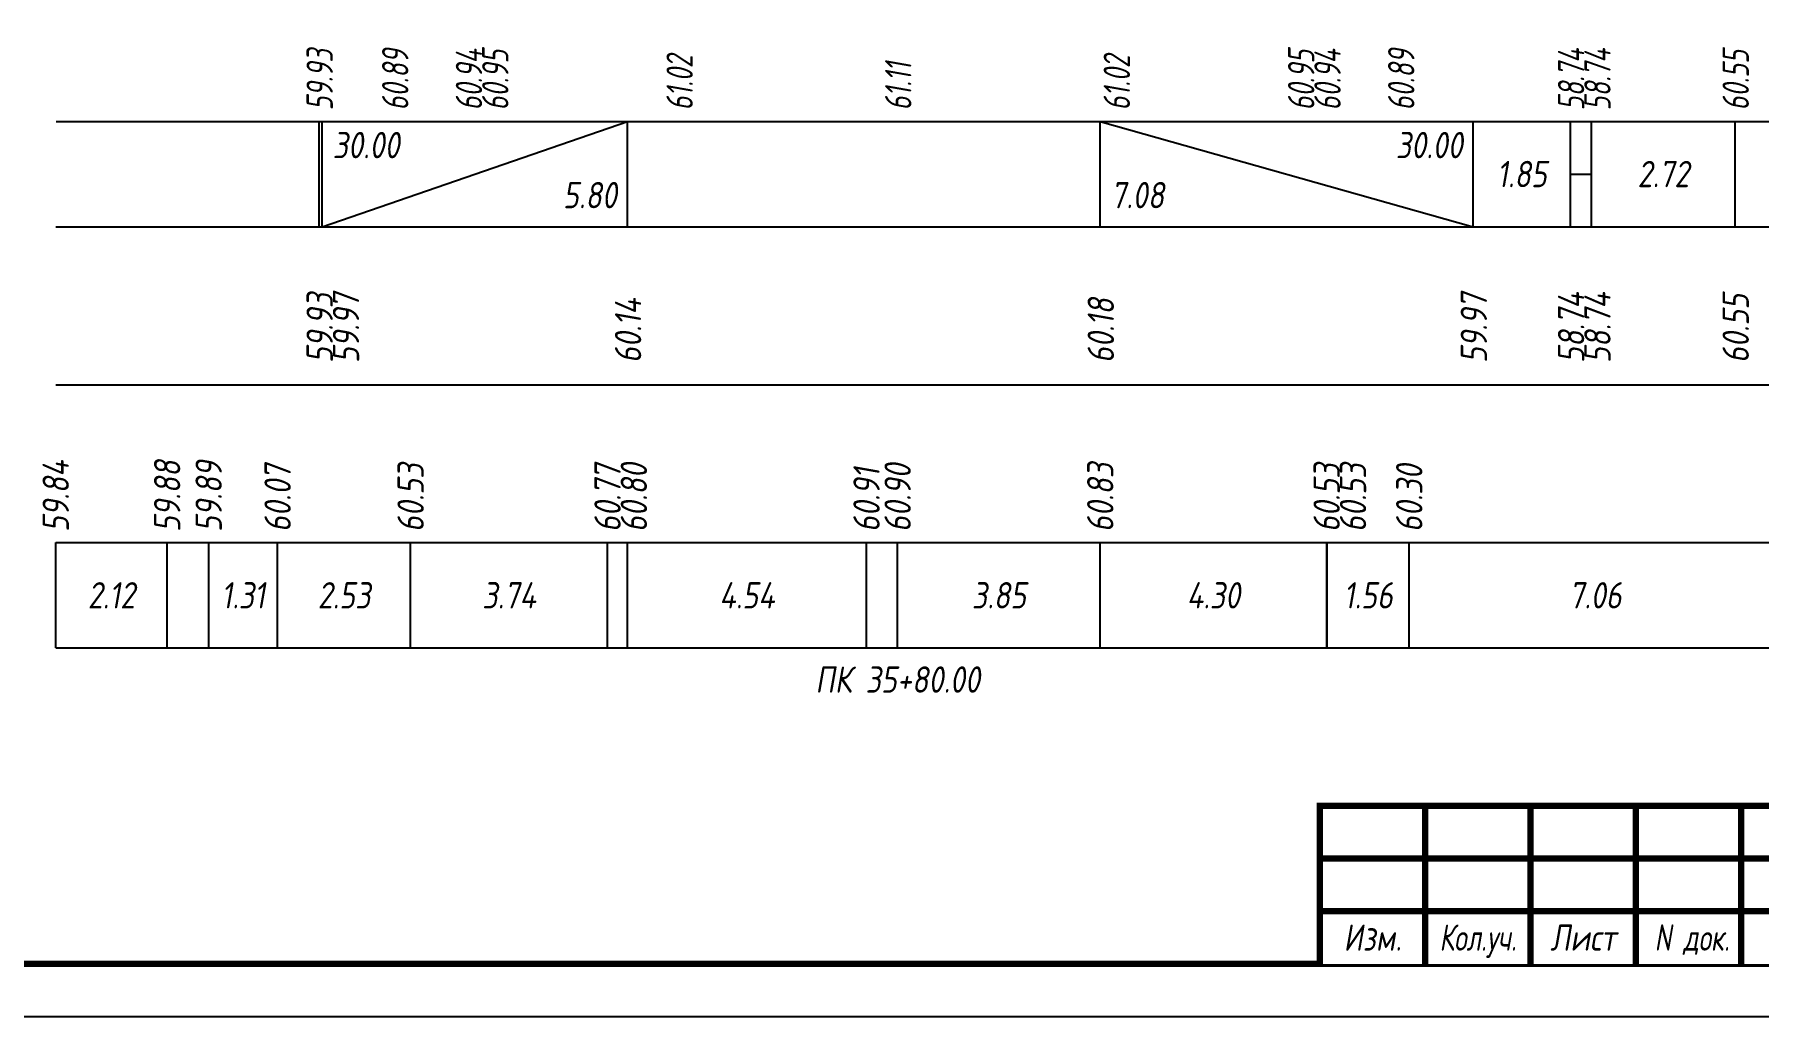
# Model space of a CAD drawing. Extents: x -717 to 1451, y -133302 to 233.
# Drawn here: x 77.9 to 241.6, y -55938.4 to -55845.2 of the extents above; entities that cross this region are included whole.
import ezdxf
from ezdxf.enums import TextEntityAlignment as Align

# ---------------------------------------------------------------- set-up
doc = ezdxf.new("R2010")
doc.units = 0
for name, color, linetype in [('Зарамочное оформление', 7, 'Continuous'), ('Код_510', 7, 'Continuous'), ('Код_514', 1, 'Continuous'), ('Код_516', 1, 'Continuous'), ('Подписи поперечников', 7, 'Continuous'), ('Таблица', 7, 'Continuous')]:
    doc.layers.add(name, color=color, linetype=linetype)
doc.styles.add('М', font='romand.shx', dxfattribs={"width": 0.8, "oblique": 10, "height": 2.5})

# ---------------------------------------------------------------- blocks, each defined once
blk = doc.blocks.new('Штамп')
at = {"linetype": 'Continuous'}
blk.add_wipeout([(199.95, -411.25), (384.95, -411.25), (384.95, -426.25), (199.95, -426.25)], dxfattribs=at).dxf.layer = 'Зарамочное оформление'
at = {"layer": 'Зарамочное оформление', "linetype": 'Continuous', "lineweight": -3, "const_width": 0.6, "flags": 128}
for points in [[(199.95, -426.25), (199.95, -411.25), (384.95, -411.25)], [(209.95, -411.25), (209.95, -426.25)], [(219.95, -411.25), (219.95, -426.25)], [(229.95, -411.25), (229.95, -426.25)], [(239.95, -411.25), (239.95, -426.25)], [(199.95, -416.25), (264.95, -416.25)], [(199.95, -421.25), (264.95, -421.25)]]:
    blk.add_lwpolyline(points, dxfattribs=at)
at = {"layer": 'Зарамочное оформление', "linetype": 'Continuous', "style": 'М', "oblique": 10}
for s, width, p in [('Изм.', 0.8, (204.95, -423.75)), ('Кол.уч.', 0.7, (214.95, -423.75)), ('Лист', 0.8, (224.95, -423.75)), ('N док.', 0.7, (235.28, -423.75))]:
    blk.add_text(s, height=2.5, dxfattribs=dict(at, width=width)).set_placement(p, align=Align.MIDDLE_CENTER)
blk = doc.blocks.new('шифр')
blk.add_blockref('Штамп', (0, -55567))

msp = doc.modelspace()

# ---------------------------------------------------------------- linework, layer by layer
at = {"flags": 128}
msp.add_lwpolyline([(-30.054, -55938.421), (389.946, -55938.421), (389.946, -55641.421), (-30.054, -55641.421)], close=True, dxfattribs=at)
at = {"const_width": 0.6, "flags": 128}
msp.add_lwpolyline([(-10.054, -55933.421), (384.946, -55933.421), (384.946, -55646.421), (-10.054, -55646.421)], close=True, dxfattribs=at)
at = {"layer": 'Код_510'}
for p, q in [((79.946, -55903.421), (79.946, -55893.421)), ((90.522, -55903.421), (90.522, -55893.421)), ((94.464, -55903.421), (94.464, -55893.421)), ((101.009, -55903.421), (101.009, -55893.421)), ((113.635, -55903.421), (113.635, -55893.421)), ((132.327, -55903.421), (132.327, -55893.421)), ((134.222, -55903.421), (134.222, -55893.421)), ((156.913, -55903.421), (156.913, -55893.421)), ((159.868, -55903.421), (159.868, -55893.421)), ((179.1, -55903.421), (179.1, -55893.421)), ((200.593, -55903.421), (200.593, -55893.421)), ((200.625, -55903.421), (200.625, -55893.421)), ((200.646, -55903.421), (200.646, -55893.421)), ((208.431, -55903.421), (208.431, -55893.421))]:
    msp.add_line(p, q, dxfattribs=at)
at = {"layer": 'Код_516'}
for p, q in [((104.946, -55863.421), (104.946, -55853.421)), ((105.227, -55863.421), (105.227, -55853.421)), ((105.227, -55863.421), (134.222, -55853.421)), ((134.222, -55863.421), (134.222, -55853.421)), ((179.1, -55863.421), (179.1, -55853.421)), ((179.1, -55853.421), (214.51, -55863.421)), ((214.51, -55863.421), (214.51, -55853.421)), ((223.745, -55863.421), (223.745, -55853.421)), ((225.745, -55863.421), (225.745, -55853.421)), ((239.369, -55863.421), (239.369, -55853.421)), ((223.745, -55858.421), (225.745, -55858.421))]:
    msp.add_line(p, q, dxfattribs=at)
at = {"layer": 'Таблица'}
for p, q in [((80, -55853.421), (264.424, -55853.421)), ((79.946, -55863.421), (264.369, -55863.421)), ((79.946, -55878.421), (264.369, -55878.421)), ((79.946, -55893.421), (264.369, -55893.421)), ((79.946, -55903.421), (264.369, -55903.421))]:
    msp.add_line(p, q, dxfattribs=at)

# ---------------------------------------------------------------- texts
at = {"layer": 'Код_510', "style": 'М', "oblique": 10, "width": 0.8}
for s, p in [('59.84', (79.946, -55892.421)), ('59.88', (90.522, -55892.421)), ('59.89', (94.464, -55892.421)), ('60.07', (101.009, -55892.421)), ('60.53', (113.635, -55892.421)), ('60.77', (132.327, -55892.421)), ('60.80', (134.827, -55892.421)), ('60.91', (156.913, -55892.421)), ('60.90', (159.868, -55892.421)), ('60.83', (179.1, -55892.421)), ('60.53', (200.593, -55892.421)), ('60.53', (203.093, -55892.421)), ('60.30', (208.431, -55892.421))]:
    msp.add_text(s, height=2.5, rotation=90, dxfattribs=at).set_placement(p, align=Align.MIDDLE_LEFT)
for s, p in [('2.12', (85.234, -55898.421)), ('1.31', (97.737, -55898.421)), ('2.53', (107.322, -55898.421)), ('3.74', (122.981, -55898.421)), ('4.54', (145.567, -55898.421)), ('3.85', (169.484, -55898.421)), ('4.30', (189.847, -55898.421)), ('1.56', (204.539, -55898.421)), ('7.06', (226.092, -55898.421))]:
    msp.add_text(s, height=2.5, dxfattribs=at).set_placement(p, align=Align.MIDDLE_CENTER)
at = {"layer": 'Код_514', "style": 'М', "oblique": 10, "width": 0.7}
for s, p in [('59.93', (105, -55852.382)), ('60.89', (112.173, -55852.382)), ('60.94', (119.173, -55852.382)), ('60.95', (121.673, -55852.382)), ('61.02', (139.173, -55852.382)), ('61.02', (180.673, -55852.382)), ('60.95', (198.173, -55852.382)), ('60.94', (200.673, -55852.382)), ('60.89', (207.673, -55852.382)), ('58.74', (223.799, -55852.382)), ('58.74', (226.299, -55852.382)), ('60.55', (239.424, -55852.382)), ('61.11', (159.923, -55852.382))]:
    msp.add_text(s, height=2.5, rotation=90, dxfattribs=at).set_placement(p, align=Align.MIDDLE_LEFT)
at = {"layer": 'Код_516', "style": 'М', "oblique": 10, "width": 0.8}
msp.add_text('30.00', height=2.5, dxfattribs=at).set_placement((106.227, -55854.421), align=Align.TOP_LEFT)
msp.add_text('30.00', height=2.5, dxfattribs=at).set_placement((213.51, -55854.421), align=Align.TOP_RIGHT)
for s, p in [('1.85', (219.127, -55858.421)), ('2.72', (232.557, -55858.421))]:
    msp.add_text(s, height=2.5, dxfattribs=at).set_placement(p, align=Align.MIDDLE_CENTER)
msp.add_text('5.80', height=2.5, dxfattribs=at).set_placement((133.222, -55862.421), align=Align.BOTTOM_RIGHT)
msp.add_text('7.08', height=2.5, dxfattribs=at).set_placement((180.1, -55862.421), align=Align.BOTTOM_LEFT)
for s, p in [('59.93', (105, -55876.371)), ('59.97', (107.5, -55876.371)), ('60.14', (134.276, -55876.371)), ('60.18', (179.155, -55876.371)), ('59.97', (214.564, -55876.371)), ('58.74', (223.799, -55876.371)), ('58.74', (226.299, -55876.371)), ('60.55', (239.424, -55876.371))]:
    msp.add_text(s, height=2.5, rotation=90, dxfattribs=at).set_placement(p, align=Align.MIDDLE_LEFT)
at = {"layer": 'Подписи поперечников', "style": 'М', "oblique": 10, "width": 0.8}
msp.add_text('ПК 35+80.00', height=2.5, dxfattribs=at).set_placement((159.868, -55908.421), align=Align.BOTTOM_CENTER)

# ---------------------------------------------------------------- next in the draw order: block references
msp.add_blockref('шифр', (0, 59.829))

doc.saveas('drawing.dxf')
